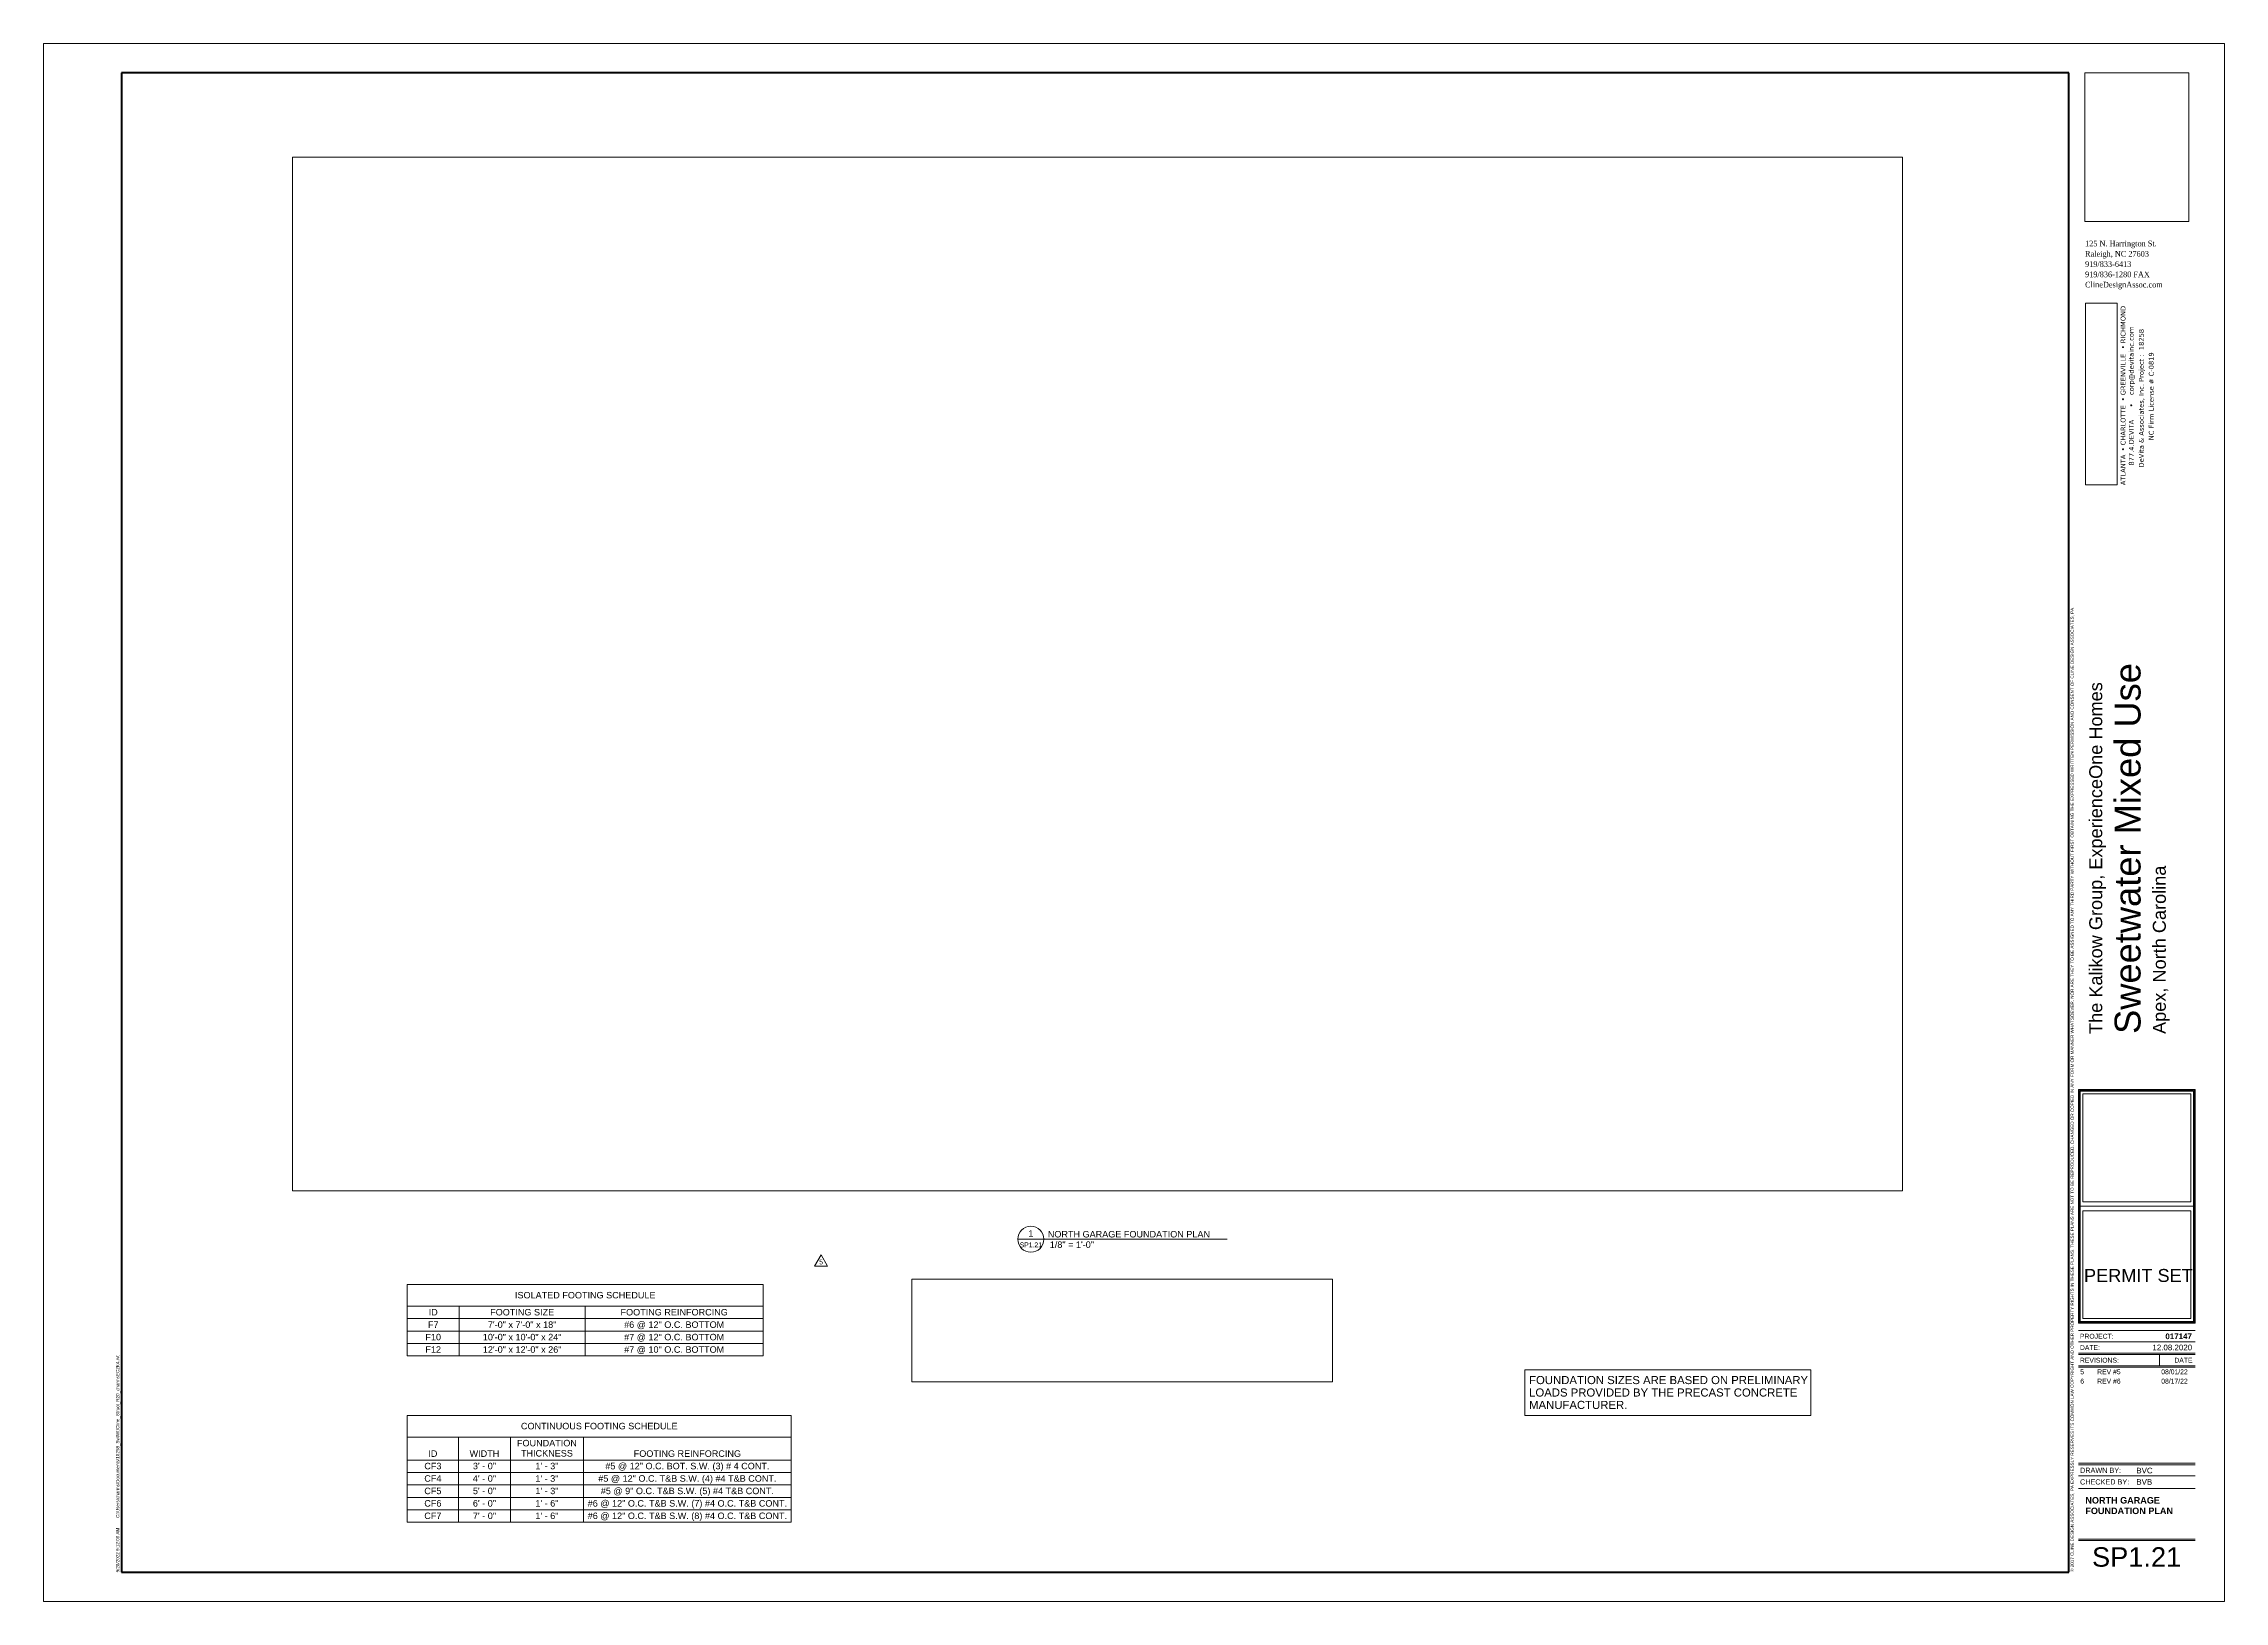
# Paper-space layout 'Layout1' of a CAD drawing. Header units: feet, sheet in inches. Extents: x 0 to 42, y 0 to 30.
# The model-space entities are those that its viewports show. They can reach past a viewport. Long polylines and large blocks are cut down to what shows.
import ezdxf

# ---------------------------------------------------------------- set-up
doc = ezdxf.new("R2010")
doc.units = ezdxf.units.FT
doc.header["$LTSCALE"] = 5
doc.header["$MEASUREMENT"] = 0
doc.header["$XCLIPFRAME"] = 2
for name, color, linetype, lineweight in [('A-DETL-THIN', 250, 'Continuous', 9), ('G-ANNO-REVC-IDEN', 250, 'Continuous', 9), ('G-ANNO-SCHD', 250, 'Continuous', 9), ('G-ANNO-TEXT', 250, 'Continuous', 9), ('G-ANNO-TTLB', 250, 'Continuous', 9), ('G-ANNO-TTLB-MEDM', 250, 'Continuous', 20), ('G-ANNO-TTLB-THIN', 250, 'Continuous', 9), ('G-ANNO-TTLB-WIDE', 250, 'Continuous', 50)]:
    doc.layers.add(name, color=color, linetype=linetype, lineweight=lineweight)
doc.layers.add('G-ANNO-NPLT', color=250, linetype='Continuous')
doc.styles.add('Arial_1', font='arial.ttf')
doc.styles.add('Arial_2', font='arial.ttf', dxfattribs={"height": 0.0625})
doc.styles.add('Arial_3', font='arial.ttf', dxfattribs={"height": 0.25})
doc.styles.add('Arial_4', font='arial.ttf', dxfattribs={"height": 0.5})
doc.styles.add('Arial_5', font='arial.ttf', dxfattribs={"height": 0.109375})
doc.styles.add('Arial_6', font='arial.ttf', dxfattribs={"height": 0.375})
doc.styles.add('Arial_7', font='arial.ttf', dxfattribs={"height": 0.125})
doc.styles.add('Arial_8', font='arial.ttf', dxfattribs={"height": 0.15625})
doc.styles.add('Arial_B', font='arialbd.ttf', dxfattribs={"height": 0.109375})
doc.styles.add('Arial_B_1', font='arialbd.ttf', dxfattribs={"height": 0.125})
doc.styles.add('Garamond', font='GARA.TTF', dxfattribs={"height": 0.109375})
doc.styles.add('Swis721 BT', font='swiss.ttf', dxfattribs={"height": 0.1})
doc.styles.add('Verdana', font='verdana.ttf', dxfattribs={"height": 0.09375})
picture_1 = doc.add_image_def('image1.jpg', size_in_pixel=(6920, 1200))
picture_2 = doc.add_image_def('image2.jpg', size_in_pixel=(400, 572))

# ---------------------------------------------------------------- blocks, each defined once
blk = doc.blocks.new('CDA_TB_3042 - Blank-1938966-NORTH GARAGE FOUNDATION PLAN')
at = {"layer": 'G-ANNO-TTLB'}
for p, q in [((0.0124999999999992, 30.01249999999972), (0.0124999999999992, 0.0124999999999993)), ((42.01249999999999, 30.01249999999972), (0.0124999999999993, 30.01249999999972)), ((42.01249999999999, 0.0124999999999983), (42.01249999999999, 30.01249999999972)), ((40.76364298642771, 4.546639497246545), (40.76364298642771, 4.764179693526827)), ((0.0124999999999992, 0.0124999999999983), (42.01249999999999, 0.0124999999999983))]:
    blk.add_line(p, q, dxfattribs=at)
at = {"layer": 'G-ANNO-TTLB-MEDM'}
for p, q in [((41.45114298642773, 5.227967998164332), (39.20114298642769, 5.227967998164332)), ((39.20114298642769, 5.009217998164332), (41.45114298642773, 5.009217998164332)), ((39.20114298642769, 4.790467998164332), (41.45114298642773, 4.790467998164332)), ((39.20114298642769, 4.764179693526827), (41.45114298642773, 4.764179693526827)), ((39.20114298642769, 4.546639497246545), (41.45114298642773, 4.546639497246545)), ((39.20114298642769, 4.520351192609033), (41.45114298642773, 4.520351192609033)), ((39.20114298642769, 2.67148703507447), (41.45114298642773, 2.67148703507447)), ((39.20114298642769, 2.645198730436959), (41.45114298642773, 2.645198730436959)), ((39.20114298642769, 2.427658534156678), (41.45114298642773, 2.427658534156678)), ((39.20114298642769, 2.183830033238876), (41.45114298642773, 2.183830033238876)), ((39.20114298642769, 1.208516029567697), (41.45114298642773, 1.208516029567697)), ((39.20114298642769, 1.182227724930182), (41.45114298642773, 1.182227724930182))]:
    blk.add_line(p, q, dxfattribs=at)
at = {"layer": 'G-ANNO-TTLB-THIN'}
for p, q in [((39.20114298642769, 9.87187499999992), (41.45114298642773, 9.87187499999992)), ((39.20114298642769, 5.371874999999921), (39.20114298642769, 9.87187499999992)), ((39.21676798642769, 9.85624999999992), (41.43551798642771, 9.85624999999992)), ((39.21676798642769, 5.387499999999921), (39.21676798642769, 9.85624999999992)), ((39.23239298642769, 9.84062499999992), (41.41989298642772, 9.84062499999992)), ((39.23239298642769, 5.403124999999921), (39.23239298642769, 9.84062499999992)), ((39.28708048642769, 9.78593749999992), (41.36520548642772, 9.78593749999992)), ((39.28708048642769, 7.707812499999922), (39.28708048642769, 9.78593749999992)), ((41.36520548642772, 9.78593749999992), (41.36520548642772, 7.707812499999922)), ((41.41989298642772, 9.84062499999992), (41.41989298642772, 5.403124999999921)), ((41.43551798642771, 9.85624999999992), (41.43551798642771, 5.387499999999921)), ((41.45114298642773, 9.87187499999992), (41.45114298642773, 5.371874999999921)), ((39.21676798642769, 7.621874999999922), (41.43551798642771, 7.621874999999922)), ((41.36520548642772, 7.707812499999922), (39.28708048642769, 7.707812499999922)), ((39.28708048642769, 7.535937499999922), (39.28708048642769, 5.457812499999921)), ((41.36520548642772, 7.535937499999922), (39.28708048642769, 7.535937499999922)), ((41.36520548642772, 5.457812499999921), (41.36520548642772, 7.535937499999922)), ((41.45114298642773, 5.371874999999921), (39.20114298642769, 5.371874999999921)), ((41.43551798642771, 5.387499999999921), (39.21676798642769, 5.387499999999921)), ((41.41989298642772, 5.403124999999921), (39.23239298642769, 5.403124999999921)), ((39.28708048642769, 5.457812499999921), (41.36520548642772, 5.457812499999921))]:
    blk.add_line(p, q, dxfattribs=at)
at = {"layer": 'G-ANNO-TTLB-WIDE'}
for p, q in [((1.512499999999995, 29.44999999999982), (1.512499999999995, 0.5749999999999246)), ((39.01368147456305, 29.44999999999982), (1.512499999999999, 29.44999999999982)), ((39.01368147456305, 0.5749999999999249), (39.01368147456305, 29.44999999999982)), ((1.512499999999999, 0.5749999999999249), (39.01368147456305, 0.5749999999999249))]:
    blk.add_line(p, q, dxfattribs=at)
at = {"layer": 'G-ANNO-TTLB', "attachment_point": 1}
for s, insert, char_height, width, style in [('125 N. Harrington St.', (39.32979684984398, 26.21741265491344), 0.109375, 1.789593749999999, 'Garamond'), ('Raleigh, NC 27603', (39.32979684984398, 26.01949598824678), 0.109375, 1.546562499999999, 'Garamond'), ('919/833-6413', (39.32979684984398, 25.8215793215801), 0.109375, 1.152031249999998, 'Garamond'), ('919/836-1280 FAX', (39.32979684984398, 25.62366265491344), 0.109375, 1.615999999999999, 'Garamond'), ('ClineDesignAssoc.com', (39.32979684984398, 25.42574598824677), 0.109375, 1.900062499999999, 'Garamond'), ('PROJECT:', (39.23095661832411, 5.165913665169638), 0.09375, 0.79853125, 'Arial_1'), ('DATE:', (39.23095661832411, 4.947163665169638), 0.09375, 0.4734375, 'Arial_1'), ('REVISIONS:', (39.23095661832411, 4.703335164251846), 0.09375, 0.9153124999999999, 'Arial_1'), ('DATE', (41.04906709323345, 4.704456706509946), 0.09375, 0.4292500000000001, 'Arial_1'), ('DRAWN BY:', (39.23239298642769, 2.587519845167169), 0.1, 0.9153124999999999, 'Swis721 BT'), ('CHECKED BY:', (39.23239298642769, 2.363500697842729), 0.1, 1.107843749999998, 'Swis721 BT')]:
    blk.add_mtext(s, dxfattribs=dict(at, insert=insert, char_height=char_height, width=width, style=style))
for s, insert, char_height, width, rotation, style in [(' RICHMOND', (40.01406786673849, 24.20093866652717), 0.09375, 0.9721249999999999, 89.99999999999974, 'Verdana'), ('    corp@devitainc.com', (40.17292203340516, 23.08114699986051), 0.09375, 1.874812499999999, 89.99999999999974, 'Verdana'), (' GREENVILLE ', (40.01406786673849, 23.19833449986051), 0.09375, 1.12678125, 89.99999999999974, 'Verdana'), ('•', (40.01406786673849, 24.12802199986051), 0.09375, 0.0883750000000001, 89.99999999999974, 'Verdana'), ('NC Firm License # C-0819', (40.55706485510535, 22.37397260850437), 0.09375, 2.146249999999999, 90, 'Verdana'), ('•', (40.01406786673849, 23.12541783319384), 0.09375, 0.0883749999999997, 89.99999999999974, 'Verdana'), (' CHARLOTTE ', (40.01406786673849, 22.23479283319384), 0.09375, 1.0794375, 89.99999999999974, 'Verdana'), ('877.4.DEVITA    ', (40.17292203340516, 21.88583449986051), 0.09375, 1.360343749999999, 89.99999999999974, 'Verdana'), ('•', (40.17292203340516, 23.00823033319384), 0.09375, 0.0883749999999997, 89.99999999999974, 'Verdana'), ('ATLANTA ', (40.01406786673848, 21.50823033319384), 0.09375, 0.7922187499999999, 89.99999999999974, 'Verdana'), ('•', (40.01406786673849, 22.16187616652717), 0.09375, 0.088375, 89.99999999999974, 'Verdana'), ('© 2017 CLINE DESIGN ASSOCIATES, PA EXPRESSLY RESERVES ITS COMMON LAW COPYRIGHT AND OTHER PROPERTY RIGHTS IN THESE PLANS. THESE PLANS ARE NOT TO BE REPRODUCED, CHANGED OR COPIED IN ANY FORM OR MANNER WHATSOEVER, NOR ARE THEY TO BE ASSIGNED TO ANY THIRD PARTY WITHOUT FIRST OBTAINING THE EXPRESSED WRITTEN PERMISSION AND CONSENT OF CLINE DESIGN ASSOCIATES, PA.', (39.04896877087283, 0.5808380001927314), 0.0625, 23.30259375, 90, 'Arial_2')]:
    blk.add_mtext(s, dxfattribs=dict(at, insert=insert, char_height=char_height, width=width, rotation=rotation, style=style))
at = {"layer": 'G-ANNO-TTLB'}
image = blk.add_image(picture_2, insert=(39.32614299576203, 26.58670987075298), size_in_units=(2, 2.86), dxfattribs=at)
image.set_boundary_path([(-0.5, -0.5), (399.5, 571.4999999999998)])
image.dxf.clipping = 0
image = blk.add_image(picture_1, insert=(39.94776849394816, 21.51409931155274), size_in_units=(3.499999999999936, 0.60693641618496), rotation=90, dxfattribs=at)
image.set_boundary_path([(-0.5, -0.5), (6919.500000000001, 1199.5)])
image.dxf.clipping = 0
blk = doc.blocks.new('Viewport - Default-310523-NORTH GARAGE FOUNDATION PLAN')
at = {"layer": 'G-ANNO-TTLB'}
blk.add_line((0, -3.2e-15), (-0.5, -8e-16), dxfattribs=at)
for radius, start, end in [(0.2499999999999998, 4.071e-13, 179.999999999998), (0.2500000000000002, 179.9999999999998, 359.9999999999992)]:
    blk.add_arc((-0.25, -1.6e-15), radius, start, end, dxfattribs=at)
blk = doc.blocks.new('Revision Tag - Revision Tag-1868994-NORTH GARAGE FOUNDATION PLAN')
at = {"layer": 'G-ANNO-REVC-IDEN'}
for p, q in [((0, 0.1383854545454543), (-0.1262953713852309, -0.0803645454545457)), ((0, 0.1383854545454543), (0.1262953713852301, -0.0803645454545456)), ((-0.1262953713852309, -0.0803645454545456), (0.1262953713852301, -0.0803645454545456))]:
    blk.add_line(p, q, dxfattribs=at)

msp = doc.modelspace()

# ---------------------------------------------------------------- texts
at = {"layer": 'G-ANNO-TEXT', "color": 7, "char_height": 0.09375, "attachment_point": 1, "style": 'Arial_1'}
for s, insert, width in [('^I^I', (6589.553721493484, 136.9051654717373), 1.211999999999997), ('^I^I', (6589.553721493484, 136.7541238050705), 1.211999999999997), ('^I', (6589.663096493485, 136.6030821384039), 0.4734375), ('^I', (6589.553721493484, 136.4520404717373), 0.6059999999999999)]:
    msp.add_mtext(s, dxfattribs=dict(at, insert=insert, width=width))

psp = doc.layouts.get("Layout1")

# ---------------------------------------------------------------- linework, layer by layer
at = {"layer": 'A-DETL-THIN'}
for p, q in [((7.015967141328418, 6.11347877877414), (7.015967141328418, 5.696812112107472)), ((13.87163201226743, 6.11347877877414), (7.015967141328418, 6.11347877877414)), ((13.87163201226743, 5.696812112107472), (13.87163201226743, 6.11347877877414)), ((7.015967141328418, 5.696812112107472), (7.015967141328418, 5.457222269423691)), ((7.015967141328418, 5.696812112107472), (13.87163201226743, 5.696812112107472)), ((8.015967141328419, 5.696812112107472), (8.015967141328419, 5.457222269423691)), ((10.44180339746826, 5.696812112107472), (10.44180339746826, 5.457222269423691)), ((13.87163201226743, 5.696812112107472), (13.87163201226743, 5.457222269423691)), ((8.015967141328419, 5.45722226942369), (7.015967141328418, 5.45722226942369)), ((7.015967141328418, 5.45722226942369), (7.015967141328418, 5.217632426739905)), ((8.015967141328419, 5.217632426739905), (7.015967141328418, 5.217632426739905)), ((7.015967141328418, 5.217632426739905), (7.015967141328418, 4.978042584056121)), ((10.44180339746826, 5.45722226942369), (8.015967141328419, 5.45722226942369)), ((8.015967141328419, 5.45722226942369), (8.015967141328419, 5.217632426739905)), ((10.44180339746826, 5.217632426739905), (8.015967141328419, 5.217632426739905)), ((8.015967141328419, 5.217632426739905), (8.015967141328419, 4.978042584056121)), ((13.87163201226743, 5.45722226942369), (10.44180339746826, 5.45722226942369)), ((10.44180339746826, 5.45722226942369), (10.44180339746826, 5.217632426739905)), ((13.87163201226743, 5.217632426739905), (10.44180339746826, 5.217632426739905)), ((10.44180339746826, 5.217632426739905), (10.44180339746826, 4.978042584056121)), ((13.87163201226743, 5.45722226942369), (13.87163201226743, 5.217632426739905)), ((13.87163201226743, 5.217632426739905), (13.87163201226743, 4.978042584056121)), ((8.015967141328419, 4.978042584056121), (7.015967141328418, 4.978042584056121)), ((7.015967141328418, 4.978042584056121), (7.015967141328418, 4.738452741372336)), ((8.015967141328419, 4.738452741372336), (7.015967141328418, 4.738452741372336)), ((10.44180339746826, 4.978042584056121), (8.015967141328419, 4.978042584056121)), ((8.015967141328419, 4.978042584056121), (8.015967141328419, 4.738452741372336)), ((10.44180339746826, 4.738452741372336), (8.015967141328419, 4.738452741372336)), ((13.87163201226743, 4.978042584056121), (10.44180339746826, 4.978042584056121)), ((10.44180339746826, 4.978042584056121), (10.44180339746826, 4.738452741372336)), ((13.87163201226743, 4.738452741372336), (10.44180339746826, 4.738452741372336)), ((13.87163201226743, 4.978042584056121), (13.87163201226743, 4.738452741372336)), ((7.015967141328418, 3.592592083358743), (7.015967141328418, 3.175925416692076)), ((14.41218686543573, 3.592592083358743), (7.015967141328418, 3.592592083358743)), ((14.41218686543573, 3.175925416692076), (14.41218686543573, 3.592592083358743)), ((7.015967141328418, 3.175925416692076), (7.015967141328418, 2.734245731324508)), ((7.015967141328418, 3.175925416692076), (14.41218686543573, 3.175925416692076)), ((8.00259202269856, 3.175925416692076), (8.00259202269856, 2.734245731324508)), ((9.002592022698556, 3.175925416692076), (9.002592022698556, 2.734245731324508)), ((10.40936433890514, 3.175925416692076), (10.40936433890514, 2.734245731324508)), ((14.41218686543573, 3.175925416692076), (14.41218686543573, 2.734245731324508)), ((8.00259202269856, 2.734245731324508), (7.015967141328418, 2.734245731324508)), ((7.015967141328418, 2.734245731324508), (7.015967141328418, 2.494655888640723)), ((9.002592022698556, 2.734245731324508), (8.002592022698558, 2.734245731324508)), ((8.00259202269856, 2.734245731324508), (8.00259202269856, 2.494655888640723)), ((10.40936433890514, 2.734245731324508), (9.002592022698556, 2.734245731324508)), ((9.002592022698556, 2.734245731324508), (9.002592022698556, 2.494655888640723)), ((14.41218686543573, 2.734245731324508), (10.40936433890514, 2.734245731324508)), ((10.40936433890514, 2.734245731324508), (10.40936433890514, 2.494655888640723)), ((14.41218686543573, 2.734245731324508), (14.41218686543573, 2.494655888640723)), ((8.00259202269856, 2.494655888640723), (7.015967141328418, 2.494655888640723)), ((7.015967141328418, 2.494655888640723), (7.015967141328418, 2.255066045956938)), ((8.00259202269856, 2.255066045956938), (7.015967141328418, 2.255066045956938)), ((7.015967141328418, 2.255066045956938), (7.015967141328418, 2.015476203273155)), ((9.002592022698556, 2.494655888640723), (8.002592022698558, 2.494655888640723)), ((8.00259202269856, 2.494655888640723), (8.00259202269856, 2.255066045956938)), ((9.002592022698556, 2.255066045956938), (8.002592022698558, 2.255066045956938)), ((8.00259202269856, 2.255066045956938), (8.00259202269856, 2.015476203273155)), ((10.40936433890514, 2.494655888640723), (9.002592022698556, 2.494655888640723)), ((9.002592022698556, 2.494655888640723), (9.002592022698556, 2.255066045956938)), ((10.40936433890514, 2.255066045956938), (9.002592022698556, 2.255066045956938)), ((9.002592022698556, 2.255066045956938), (9.002592022698556, 2.015476203273155)), ((14.41218686543573, 2.494655888640723), (10.40936433890514, 2.494655888640723)), ((10.40936433890514, 2.494655888640723), (10.40936433890514, 2.255066045956938)), ((14.41218686543573, 2.255066045956938), (10.40936433890514, 2.255066045956938)), ((10.40936433890514, 2.255066045956938), (10.40936433890514, 2.015476203273155)), ((14.41218686543573, 2.494655888640723), (14.41218686543573, 2.255066045956938)), ((14.41218686543573, 2.255066045956938), (14.41218686543573, 2.015476203273155)), ((8.00259202269856, 2.015476203273155), (7.015967141328418, 2.015476203273155)), ((7.015967141328418, 2.015476203273155), (7.015967141328418, 1.77588636058937)), ((8.00259202269856, 1.77588636058937), (7.015967141328418, 1.77588636058937)), ((7.015967141328418, 1.77588636058937), (7.015967141328418, 1.536296517905586)), ((9.002592022698556, 2.015476203273155), (8.002592022698558, 2.015476203273155)), ((8.00259202269856, 2.015476203273155), (8.00259202269856, 1.77588636058937)), ((9.002592022698556, 1.77588636058937), (8.002592022698558, 1.77588636058937)), ((8.00259202269856, 1.77588636058937), (8.00259202269856, 1.536296517905586)), ((10.40936433890514, 2.015476203273155), (9.002592022698556, 2.015476203273155)), ((9.002592022698556, 2.015476203273155), (9.002592022698556, 1.77588636058937)), ((10.40936433890514, 1.77588636058937), (9.002592022698556, 1.77588636058937)), ((9.002592022698556, 1.77588636058937), (9.002592022698556, 1.536296517905586)), ((14.41218686543573, 2.015476203273155), (10.40936433890514, 2.015476203273155)), ((10.40936433890514, 2.015476203273155), (10.40936433890514, 1.77588636058937)), ((14.41218686543573, 1.77588636058937), (10.40936433890514, 1.77588636058937)), ((10.40936433890514, 1.77588636058937), (10.40936433890514, 1.536296517905586)), ((14.41218686543573, 2.015476203273155), (14.41218686543573, 1.77588636058937)), ((14.41218686543573, 1.77588636058937), (14.41218686543573, 1.536296517905586)), ((8.00259202269856, 1.536296517905586), (7.015967141328418, 1.536296517905586)), ((9.002592022698556, 1.536296517905586), (8.002592022698558, 1.536296517905586)), ((10.40936433890514, 1.536296517905586), (9.002592022698556, 1.536296517905586)), ((14.41218686543573, 1.536296517905586), (10.40936433890514, 1.536296517905586))]:
    psp.add_line(p, q, dxfattribs=at)
at = {"layer": 'G-ANNO-NPLT', "lineweight": 9}
psp.add_line((19.27541666461202, 6.986644098387778), (22.80947151960139, 6.986644098387778), dxfattribs=at)
at = {"layer": 'G-ANNO-TEXT', "color": 7, "flags": 128}
psp.add_lwpolyline([(28.54206611282756, 4.469595129092049), (34.04946042122576, 4.469595129092049), (34.04946042122576, 3.590697491296773), (28.54206611282756, 3.590697491296773)], close=True, dxfattribs=at)

# ---------------------------------------------------------------- block references
at = {"layer": 'G-ANNO-REVC-IDEN'}
psp.add_blockref('Revision Tag - Revision Tag-1868994-NORTH GARAGE FOUNDATION PLAN', (14.98617105424495, 6.550074568856967), dxfattribs=at)
at = {"layer": 'G-ANNO-TTLB'}
for name, p in [('CDA_TB_3042 - Blank-1938966-NORTH GARAGE FOUNDATION PLAN', (0, 0)), ('Viewport - Default-310523-NORTH GARAGE FOUNDATION PLAN', (19.27541666461202, 6.986644098387778))]:
    psp.add_blockref(name, p, dxfattribs=at)

# ---------------------------------------------------------------- texts
at = {"layer": 'G-ANNO-REVC-IDEN', "insert": (14.94926186292046, 6.59588806191074), "char_height": 0.09375, "width": 0.088375, "attachment_point": 1, "style": 'Arial_1'}
psp.add_mtext('5', dxfattribs=at)
at = {"layer": 'G-ANNO-SCHD', "line_spacing_factor": 0.9417779076525876}
for s, insert, char_height, width, attachment_point, style in [('ISOLATED FOOTING SCHEDULE', (10.44379957679792, 5.972265344866324), 0.125, 3.230435706695004, 2, 'Arial_7'), ('ID', (7.515967141328418, 5.644137090191096), 0.125, 0.2081190223166843, 2, 'Arial_7'), ('FOOTING SIZE', (9.22888526939834, 5.644137090191096), 0.125, 1.47060573857598, 2, 'Arial_7'), ('FOOTING REINFORCING', (12.15671770486785, 5.644137090191096), 0.125, 2.46376195536663, 2, 'Arial_7'), ('F10', (7.515967141328418, 5.164957404823531), 0.125, 0.3596174282678002, 2, 'Arial_7'), ('F7', (7.515967141328418, 5.404547247507315), 0.125, 0.2433156216790647, 2, 'Arial_7'), ('10\'-0" x 10\'-0" x 24"', (9.22888526939834, 5.164957404823531), 0.125, 1.808799149840593, 2, 'Arial_7'), ('7\'-0" x 7\'-0" x 18"', (9.22888526939834, 5.404547247507315), 0.125, 1.576195536663123, 2, 'Arial_7'), ('#6 @ 12" O.C. BOTTOM', (12.15671770486785, 5.404547247507315), 0.125, 2.301551540913918, 2, 'Arial_7'), ('#7 @ 12" O.C. BOTTOM', (12.15671770486785, 5.164957404823531), 0.125, 2.301551540913918, 2, 'Arial_7'), ('F12', (7.515967141328418, 4.925367562139745), 0.125, 0.3596174282678002, 2, 'Arial_7'), ('12\'-0" x 12\'-0" x 26"', (9.22888526939834, 4.925367562139745), 0.125, 1.808799149840593, 2, 'Arial_7'), ('#7 @ 10" O.C. BOTTOM', (12.15671770486785, 4.925367562139745), 0.125, 2.301551540913918, 2, 'Arial_7'), ('5', (39.23686331140947, 4.480380467131032), 0.09375, 0.0872309899569584, 1, 'Arial_1'), ('6', (39.23686331140947, 4.300688085118195), 0.09375, 0.0872309899569584, 1, 'Arial_1'), ('REV #5', (39.56274672899397, 4.480380467131032), 0.09375, 0.539454806312769, 1, 'Arial_1'), ('REV #6', (39.56274672899397, 4.300688085118195), 0.09375, 0.539454806312769, 1, 'Arial_1'), ('08/01/22', (40.79651510260403, 4.480380467131032), 0.09375, 0.6106169296987087, 1, 'Arial_1'), ('08/17/22', (40.79651510260403, 4.300688085118195), 0.09375, 0.6106169296987087, 1, 'Arial_1'), ('CONTINUOUS FOOTING SCHEDULE', (10.71407700338207, 3.451378649450925), 0.125, 3.5977045696068, 2, 'Arial_7'), ('FOUNDATION\\PTHICKNESS', (9.705978180801848, 3.123250394775701), 0.125, 1.375727948990435, 2, 'Arial_7'), ('CF3', (7.509279582013487, 2.681570709408134), 0.125, 0.3932837407013814, 2, 'Arial_7'), ('ID', (7.509279582013487, 2.921160552091919), 0.125, 0.2081190223166843, 2, 'Arial_7'), ('WIDTH', (8.502592022698558, 2.921160552091919), 0.125, 0.6809776833156216, 2, 'Arial_7'), ('3\' - 0"', (8.502592022698558, 2.681570709408134), 0.125, 0.531009564293305, 2, 'Arial_7'), ('1\' - 3"', (9.705978180801848, 2.681570709408134), 0.125, 0.531009564293305, 2, 'Arial_7'), ('#5 @ 12" O.C. BOT. S.W. (3) # 4 CONT.', (12.41077560217044, 2.681570709408134), 0.125, 3.773687566418701, 2, 'Arial_7'), ('FOOTING REINFORCING', (12.41077560217044, 2.921160552091919), 0.125, 2.46376195536663, 2, 'Arial_7'), ('CF4', (7.509279582013487, 2.44198086672435), 0.125, 0.3932837407013814, 2, 'Arial_7'), ('CF5', (7.509279582013487, 2.202391024040565), 0.125, 0.3932837407013814, 2, 'Arial_7'), ('4\' - 0"', (8.502592022698558, 2.44198086672435), 0.125, 0.531009564293305, 2, 'Arial_7'), ('5\' - 0"', (8.502592022698558, 2.202391024040565), 0.125, 0.531009564293305, 2, 'Arial_7'), ('1\' - 3"', (9.705978180801848, 2.44198086672435), 0.125, 0.531009564293305, 2, 'Arial_7'), ('1\' - 3"', (9.705978180801848, 2.202391024040565), 0.125, 0.531009564293305, 2, 'Arial_7'), ('#5 @ 12" O.C. T&B S.W. (4) #4 T&B CONT.', (12.41077560217044, 2.44198086672435), 0.125, 4.098108395324122, 2, 'Arial_7'), ('#5 @ 9" O.C. T&B S.W. (5) #4 T&B CONT.', (12.41077560217044, 2.202391024040565), 0.125, 3.981806588735386, 2, 'Arial_7'), ('CF6', (7.509279582013487, 1.962801181356781), 0.125, 0.3932837407013814, 2, 'Arial_7'), ('CF7', (7.509279582013487, 1.723211338672995), 0.125, 0.3932837407013814, 2, 'Arial_7'), ('6\' - 0"', (8.502592022698558, 1.962801181356781), 0.125, 0.531009564293305, 2, 'Arial_7'), ('7\' - 0"', (8.502592022698558, 1.723211338672995), 0.125, 0.531009564293305, 2, 'Arial_7'), ('1\' - 6"', (9.705978180801848, 1.962801181356781), 0.125, 0.531009564293305, 2, 'Arial_7'), ('1\' - 6"', (9.705978180801848, 1.723211338672995), 0.125, 0.531009564293305, 2, 'Arial_7'), ('#6 @ 12" O.C. T&B S.W. (7) #4 O.C. T&B CONT.', (12.41077560217044, 1.962801181356781), 0.125, 4.58473963868225, 2, 'Arial_7'), ('#6 @ 12" O.C. T&B S.W. (8) #4 O.C. T&B CONT.', (12.41077560217044, 1.723211338672995), 0.125, 4.58473963868225, 2, 'Arial_7')]:
    psp.add_mtext(s, dxfattribs=dict(at, insert=insert, char_height=char_height, width=width, attachment_point=attachment_point, style=style))
at = {"layer": 'G-ANNO-TEXT', "color": 7, "char_height": 0.15625, "attachment_point": 1, "style": 'Arial_8'}
for s, insert, width in [('FOUNDATION SIZES ARE BASED ON PRELIMINARY ', (28.62206611282756, 4.353136795758715), 6.479781249999997), ('LOADS PROVIDED BY THE PRECAST CONCRETE ', (28.62206611282756, 4.113553462425381), 6.271468749999997), ('MANUFACTURER.', (28.62206611282756, 3.873970129092048), 2.272499999999999)]:
    psp.add_mtext(s, dxfattribs=dict(at, insert=insert, width=width))
at = {"layer": 'G-ANNO-TTLB', "attachment_point": 1}
for s, insert, char_height, width, rotation, style in [('DeVita & Associates, Inc. Project :  18258', (40.36637705369606, 21.84849933846205), 0.09375, 3.418218749999998, 89.9999999999998, 'Verdana'), ('The Kalikow Group, ExperienceOne Homes', (39.40964357133868, 10.94065345451543), 0.25, 8.14628125, 90.00000000000007, 'Arial_3'), ('Sweetwater Mixed Use', (39.89797979434962, 10.94065345451544), 0.5, 8.695468749999998, 90.00000000000007, 'Arial_4'), ('Apex, North Carolina', (40.63449060486482, 10.94065345451543), 0.25, 3.89796875, 90.00000000000007, 'Arial_3')]:
    psp.add_mtext(s, dxfattribs=dict(at, insert=insert, char_height=char_height, width=width, rotation=rotation, style=style))
for s, insert, char_height, width, style in [('1', (18.97847332489263, 7.160010001738375), 0.125, 0.11678125, 'Arial_7'), ('NORTH GARAGE FOUNDATION PLAN', (19.35274117274132, 7.146121386125887), 0.125, 3.781187499999998, 'Arial_7'), ('SP1.21', (18.81055993906586, 6.925174310781025), 0.09375, 0.5239375, 'Arial_1'), (' 1/8" = 1\'-0"', (19.34195479964107, 6.944617388208848), 0.125, 1.092062499999999, 'Arial_7'), ('PERMIT SET', (39.30888557864494, 6.413946056397682), 0.25, 2.521843749999999, 'Arial_3'), ('017147', (40.87665456537231, 5.171774323223837), 0.109375, 0.6249374999999998, 'Arial_B'), ('12.08.2020', (40.62663160123884, 4.957138561285669), 0.109375, 0.9342499999999995, 'Arial_5'), ('BVC', (40.31702484630224, 2.586558549729609), 0.109375, 0.3819062499999999, 'Arial_5'), ('BVB', (40.31702484630224, 2.368351160956173), 0.109375, 0.36928125, 'Arial_5'), ('NORTH GARAGE', (39.33484817830414, 2.021380693959058), 0.125, 1.710687499999995, 'Arial_B_1'), ('FOUNDATION PLAN', (39.33484817830414, 1.818255693959058), 0.125, 2.016843749999999, 'Arial_B_1'), ('SP1.21', (39.46289098803453, 1.05516500577568), 0.375, 2.067343749999999, 'Arial_6')]:
    psp.add_mtext(s, dxfattribs=dict(at, insert=insert, char_height=char_height, width=width, style=style))
at = {"layer": 'G-ANNO-TTLB', "char_height": 0.0625, "attachment_point": 1, "rotation": 90.0000000000001, "line_spacing_factor": 0.9417779076525878, "style": 'Arial_2'}
for s, insert, width in [('C:\\\\Users\\\\charms\\\\Documents\\\\18258_SwtWtrCline_Struct_R20_charmsEC2K4.rvt', (1.40676794562907, 1.620738826276195), 3.734863701578191), ('9/28/2022 9:12:08 AM', (1.40676794562907, 0.5706946118606409), 1.028407460545192)]:
    psp.add_mtext(s, dxfattribs=dict(at, insert=insert, width=width))

# ---------------------------------------------------------------- viewports
at = {"layer": 'G-ANNO-NPLT'}
psp.add_viewport(center=(20.31106440112268, 17.87308056599524), size=(31.00651885124847, 19.9036906841425), view_center_point=(5100.350384208568, 565.5211869583703), view_height=1910.75430567768, dxfattribs=at)
psp.add_viewport(center=(20.78623966815933, 5.228620452996302), size=(8.104324249878681, 1.97259842519684), view_center_point=(6593.525883618426, 137.2358454258055), view_height=1.97259842519684, status=3, dxfattribs=at)

doc.saveas('drawing.dxf')
